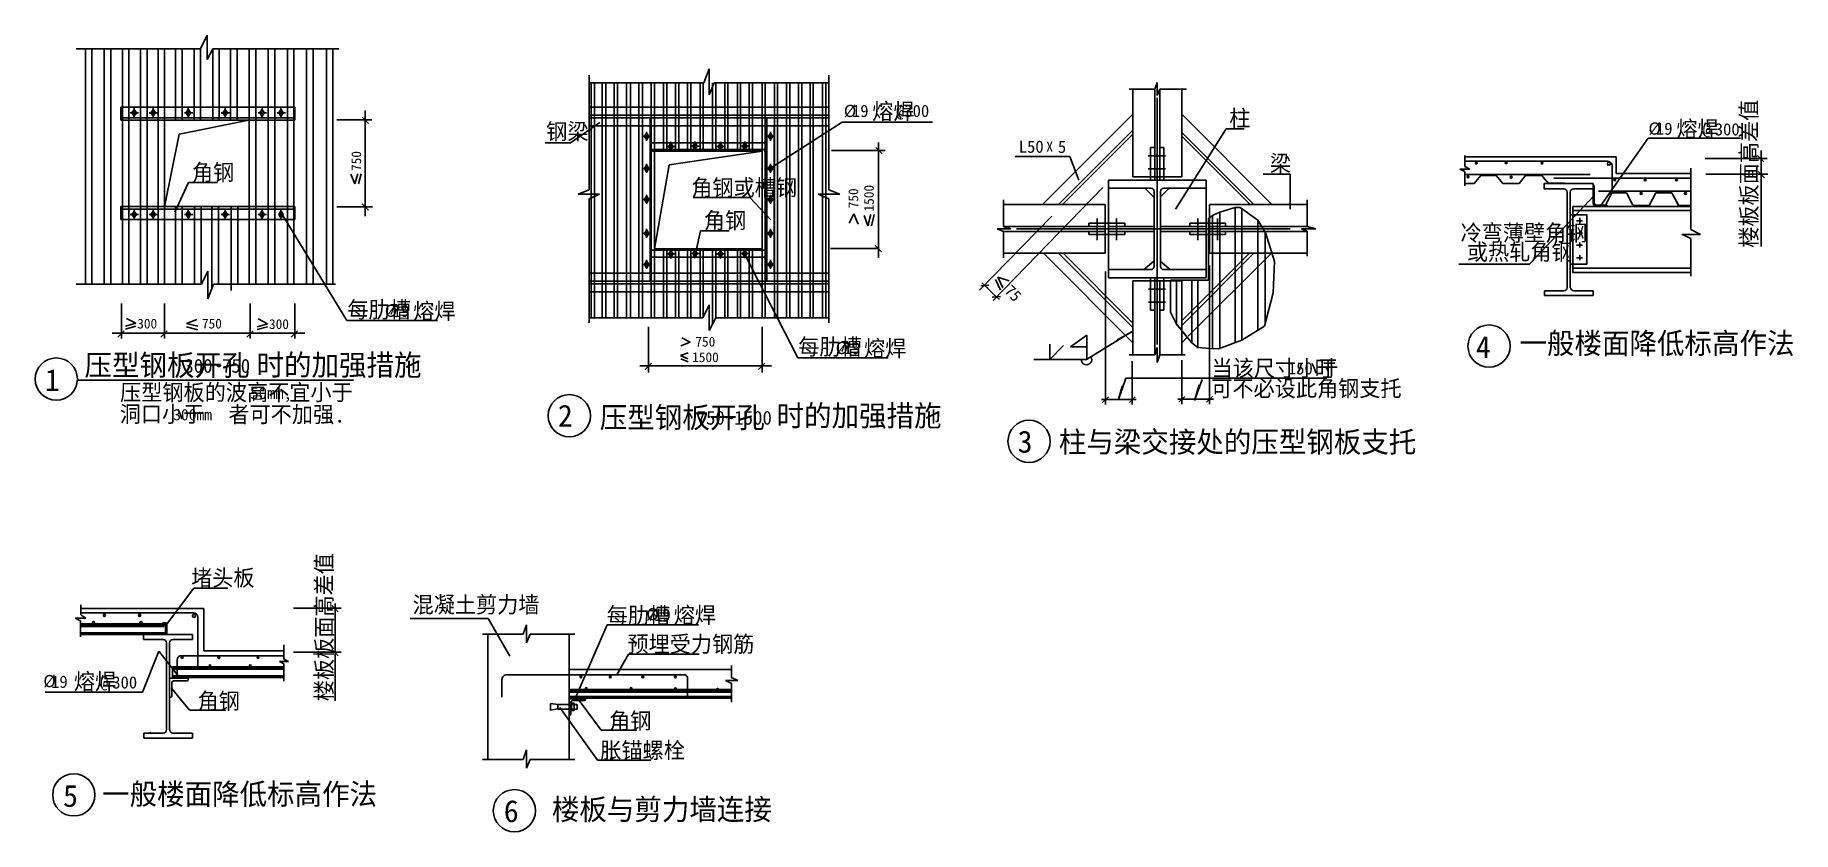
# Model space of a CAD drawing. Header units: metres. Extents: x 2549 to 13351, y 1171 to 6066.
import ezdxf

# ---------------------------------------------------------------- set-up
doc = ezdxf.new("R2010")
doc.units = ezdxf.units.M
for name, color, linetype in [('BOR', 3, 'Continuous'), ('CENTER', 7, 'Continuous'), ('FRAMING', 2, 'Continuous'), ('HIDDEN', 3, 'Continuous'), ('Z', 4, 'Continuous')]:
    doc.layers.add(name, color=color, linetype=linetype)

# ---------------------------------------------------------------- blocks, each defined once
blk = doc.blocks.new('CC')
blk.add_line((-24.24, 0), (24.24, 0))
at = {"layer": 'FRAMING', "color": 6}
blk.add_line((-17.83, -17.83), (17.83, 17.83), dxfattribs=at)

msp = doc.modelspace()

# ---------------------------------------------------------------- hatches: boundary and pattern name
h = msp.add_hatch()
h.set_pattern_fill('ANSI31', scale=50)
h.paths.add_polyline_path([(8912.01, 4150.83), (9012.66, 4150.83), (9012.66, 4222.79)])
at = {"layer": 'BOR'}
h = msp.add_hatch(dxfattribs=at)
h.set_pattern_fill('ANSI31', scale=20)
h.paths.add_polyline_path([(12171.1, 5020.42), (12172.37, 5022.21), (12162.35, 5022.21), (12162.35, 5020.42)])
h.paths.add_polyline_path([(12183.49, 5020.42), (12183.49, 5022.21), (12172.37, 5022.21), (12171.1, 5020.42)])
h.paths.add_polyline_path([(12162.35, 5020.42), (12162.35, 5014.46), (12183.49, 5014.46), (12183.49, 5020.42)])
at = {"layer": 'Z'}
h = msp.add_hatch(dxfattribs=at)
h.set_pattern_fill('ANSI31', scale=20)
h.paths.add_polyline_path([(3422.03, 2119.17), (3422.03, 2114.17), (3450.04, 2114.17), (3450.04, 2119.17)])
h = msp.add_hatch(dxfattribs=at)
h.set_pattern_fill('ANSI31', scale=20)
h.paths.add_polyline_path([(5884.19, 1988.06), (5884.16, 1993.06), (5859.87, 1993.06), (5859.84, 1988.06)])

# ---------------------------------------------------------------- linework, layer by layer
for p, q in [((3566.26, 5981.38), (3606.26, 6066.38)), ((3606.26, 6066.38), (3606.26, 5916.38)), ((2801.47, 5981.38), (3566.26, 5981.38)), ((3606.26, 5916.38), (3641.26, 5981.38)), ((3641.26, 5981.38), (4415.99, 5981.38)), ((6658.58, 5774.28), (6691.19, 5859.28)), ((6691.19, 5859.28), (6691.19, 5700.66)), ((5949.56, 5774.28), (6658.58, 5774.28)), ((5953.12, 5820.17), (5953.12, 5116.91)), ((6691.19, 5700.66), (6722.82, 5774.28)), ((6722.82, 5774.28), (7427.35, 5774.28)), ((7427.35, 5820.17), (7427.35, 5116.91)), ((9430.46, 5733.74), (9272.53, 5733.5)), ((9445.37, 5775.31), (9430.45, 5733.72)), ((9444.45, 5694.76), (9445.37, 5775.31)), ((9460.26, 5733.5), (9444.45, 5694.76)), ((9624.63, 5733.5), (9460.26, 5733.5)), ((3157.39, 5617.21), (3157.39, 5561.36)), ((3273.89, 5617.21), (3273.89, 5561.36)), ((3490.5, 5617.21), (3490.5, 5561.36)), ((3716.4, 5617.21), (3716.4, 5561.36)), ((3943.41, 5617.21), (3943.41, 5561.36)), ((4059.9, 5617.21), (4059.9, 5561.36)), ((3133.62, 5588.96), (3184.57, 5588.96)), ((3250.11, 5588.96), (3301.06, 5588.96)), ((3862.78, 5542.99), (3434.56, 5458.96)), ((3466.73, 5588.96), (3517.67, 5588.96)), ((3692.63, 5588.96), (3743.58, 5588.96)), ((3919.63, 5588.96), (3970.58, 5588.96)), ((4036.12, 5588.96), (4087.07, 5588.96)), ((4403.36, 5546.56), (4618.14, 5546.66)), ((4577.57, 5602.58), (4577.57, 4953.64)), ((6020.04, 5530.24), (5839.31, 5405.59)), ((7067.93, 5249.68), (7507.95, 5532.06)), ((7507.95, 5532.06), (8063.8, 5532.06)), ((3434.56, 5458.96), (3344.56, 5011.14)), ((5682.71, 5405.59), (5844.37, 5405.59)), ((6283, 5445.02), (6333.94, 5445.02)), ((6306.77, 5473.27), (6306.77, 5417.42)), ((6455.52, 5410.68), (6455.52, 5354.82)), ((6604.36, 5412.66), (6604.36, 5356.81)), ((6761.15, 5410.68), (6761.15, 5354.82)), ((6910, 5412.66), (6910, 5356.81)), ((7044.11, 5445.02), (7095.06, 5445.02)), ((7067.89, 5473.27), (7067.89, 5417.42)), ((7732.21, 5407.7), (7732.21, 4697.71)), ((9556.46, 4996.82), (9867.94, 5491.7)), ((9867.94, 5491.7), (9980.37, 5491.7)), ((12171.1, 5020.42), (12462.91, 5433.11)), ((12462.91, 5433.11), (13030.01, 5433.11)), ((6431.74, 5382.43), (6482.69, 5382.43)), ((7016.22, 5354.28), (6446.22, 5269.28)), ((6580.59, 5384.41), (6631.54, 5384.41)), ((6737.37, 5382.43), (6788.32, 5382.43)), ((6886.22, 5384.41), (6937.17, 5384.41)), ((7442.39, 5357.59), (7733.58, 5357.59)), ((8572.42, 5319.87), (8908.42, 5319.87)), ((8908.42, 5319.87), (8963.21, 5175.97)), ((11336.23, 5326.45), (11336.23, 5258.64)), ((12813.17, 5308.35), (13152.66, 5308.35)), ((13152.66, 5308.35), (13192.66, 5308.35)), ((13157.1, 5356.76), (13157.1, 4768.19)), ((4489.21, 5213.16), (4514.36, 5152.25)), ((4514.36, 5152.25), (4532.38, 5214.71)), ((4535.39, 5152.25), (4553.41, 5214.71)), ((6283, 5247.92), (6333.94, 5247.92)), ((6306.77, 5276.17), (6306.77, 5220.32)), ((6446.22, 5269.28), (6356.22, 4754.28)), ((7044.11, 5247.92), (7095.06, 5247.92)), ((7067.89, 5276.17), (7067.89, 5220.32)), ((10262.47, 5211.21), (10095.88, 5211.21)), ((10262.47, 4997.22), (10262.47, 5211.21)), ((11304.96, 5242.47), (11336.23, 5228.33)), ((11365.31, 5242.47), (11304.96, 5242.47)), ((11336.23, 5258.64), (11365.31, 5242.47)), ((11336.23, 5228.33), (11336.23, 5141.17)), ((12724.07, 5249.66), (12724.07, 4871.78)), ((12817.2, 5211.76), (13156.69, 5211.76)), ((13156.69, 5211.76), (13196.69, 5211.76)), ((3407.98, 4979.01), (3492.63, 5160.21)), ((3492.63, 5160.21), (3668.87, 5160.21)), ((5953.12, 5116.91), (5886.22, 5090.11)), ((5886.22, 5090.11), (6018.25, 5090.11)), ((6018.25, 5090.11), (5953.12, 5061)), ((6018.25, 5090.11), (5953.12, 5061)), ((6306.77, 5084.87), (6306.77, 5029.02)), ((7067.89, 5084.87), (7067.89, 5029.02)), ((7362.22, 5090.11), (7427.35, 5061)), ((7494.25, 5090.11), (7362.22, 5090.11)), ((7427.35, 5116.91), (7494.25, 5090.11)), ((9111.73, 5129.51), (8437.08, 4435.69)), ((12132.81, 5083.14), (11733.06, 4659.9)), ((3157.39, 4992.66), (3157.39, 4936.8)), ((3273.89, 4992.66), (3273.89, 4936.8)), ((3490.5, 4992.66), (3490.5, 4936.8)), ((3716.4, 4992.66), (3716.4, 4936.8)), ((3943.41, 4992.66), (3943.41, 4936.8)), ((4059.9, 4992.66), (4059.9, 4936.8)), ((4403.36, 5010.96), (4623.14, 5010.96)), ((5953.12, 5061), (5953.12, 4297.68)), ((6283, 5056.62), (6333.94, 5056.62)), ((6593.47, 5068.17), (6942.24, 5068.17)), ((6942.24, 5068.17), (7069.88, 4932.37)), ((7044.11, 5056.62), (7095.06, 5056.62)), ((7427.35, 5061), (7427.35, 4297.68)), ((8501.15, 5054.06), (8501.15, 4890.65)), ((9792.49, 4963.28), (9829.34, 4979.66)), ((9829.34, 4979.66), (9923.51, 5008.34)), ((9923.69, 5008.34), (9955.28, 5008.34)), ((9954.67, 5008.34), (10062.71, 4930.5)), ((10365.85, 4890.96), (10365.85, 5054.06)), ((3133.62, 4964.41), (3184.57, 4964.41)), ((3250.11, 4964.41), (3301.06, 4964.41)), ((3466.73, 4964.41), (3517.67, 4964.41)), ((3692.63, 4964.41), (3743.58, 4964.41)), ((3919.63, 4964.41), (3970.58, 4964.41)), ((4065.2, 4968.29), (4465.2, 4312.29)), ((6306.77, 4877.05), (6306.77, 4821.2)), ((6612.5, 4743.99), (6638.63, 4864.8)), ((6638.63, 4864.8), (6814.88, 4864.8)), ((7067.89, 4877.05), (7067.89, 4821.2)), ((7550.91, 4911.19), (7580.95, 4968.32)), ((7580.95, 4968.32), (7606.44, 4905.17)), ((7643.4, 4958.37), (7667.44, 4895.22)), ((7667.44, 4895.22), (7685.46, 4964.38)), ((7688.47, 4895.22), (7706.49, 4964.38)), ((8798.02, 4955.01), (8351.94, 4498.96)), ((8461.51, 4876.18), (8501.15, 4860.49)), ((8546.15, 4876.18), (8461.51, 4876.18)), ((8501.15, 4890.65), (8546.15, 4876.18)), ((9792.49, 4963.28), (9760.59, 4942.79)), ((10062.71, 4930.5), (10111.84, 4848.56)), ((10420.85, 4875.61), (10330.85, 4875.61)), ((10330.85, 4875.61), (10365.85, 4860.99)), ((10365.85, 4890.96), (10420.85, 4875.61)), ((10365.85, 4860.99), (10365.85, 4709.06)), ((12724.07, 4871.78), (12784.07, 4841.78)), ((6283, 4848.8), (6333.94, 4848.8)), ((7044.11, 4848.8), (7095.06, 4848.8)), ((7438.05, 4755.84), (7729.25, 4755.84)), ((8501.15, 4860.49), (8501.15, 4699.06)), ((10111.84, 4848.56), (10165.07, 4676.49)), ((12784.07, 4841.78), (12669.07, 4841.78)), ((12674.07, 4841.78), (12724.07, 4816.78)), ((12724.07, 4816.78), (12724.07, 4584.48)), ((6283, 4657.5), (6333.94, 4657.5)), ((6306.77, 4685.75), (6306.77, 4629.9)), ((6431.74, 4722.11), (6482.69, 4722.11)), ((6455.52, 4750.36), (6455.52, 4694.51)), ((6580.59, 4724.09), (6631.54, 4724.09)), ((6604.36, 4752.35), (6604.36, 4696.49)), ((6737.37, 4722.11), (6788.32, 4722.11)), ((6761.15, 4750.36), (6761.15, 4694.51)), ((6886.22, 4724.09), (6937.17, 4724.09)), ((6908.12, 4721.89), (7235.81, 4083.77)), ((6910, 4752.35), (6910, 4696.49)), ((7044.11, 4657.5), (7095.06, 4657.5)), ((7067.89, 4685.75), (7067.89, 4629.9)), ((9766.54, 4651.65), (9766.54, 3799.08)), ((10165.07, 4676.49), (10156.88, 4483.93)), ((11733.06, 4659.9), (11297.83, 4659.9)), ((3570.91, 4535.49), (3610.91, 4615.49)), ((3610.91, 4615.49), (3610.91, 4445.49)), ((8450.45, 4564.42), (8481.69, 4499.53)), ((8465.43, 4579.18), (8496.67, 4514.29)), ((8535.82, 4557.03), (8465.43, 4579.18)), ((9127.35, 4613.08), (9127.35, 3796.69)), ((2801.47, 4535.49), (3570.91, 4535.49)), ((3610.91, 4445.49), (3645.91, 4535.49)), ((3645.91, 4535.49), (4395.71, 4535.49)), ((8386.01, 4527.58), (8456.08, 4458.94)), ((10156.88, 4483.93), (10103.65, 4279.08)), ((3078.95, 4417.15), (3078.95, 4202.91)), ((3109.85, 4325.97), (3166.98, 4295.93)), ((3343.46, 4417.15), (3343.46, 4241.72)), ((3871.13, 4417.15), (3871.13, 4241.72)), ((3919.73, 4322.97), (3976.86, 4292.92)), ((4144.48, 4417.15), (4144.48, 4241.72)), ((5949.56, 4329.28), (6653.2, 4329.28)), ((6653.2, 4329.28), (6691.19, 4410)), ((6691.19, 4410), (6691.19, 4251.38)), ((6691.19, 4251.38), (6733.14, 4329.28)), ((6733.14, 4329.28), (7427.35, 4329.28)), ((9563.22, 4291.37), (9526.37, 4365.12)), ((3021.59, 4235.98), (4205.7, 4235.98)), ((3166.98, 4295.93), (3103.83, 4277.9)), ((3166.98, 4277.9), (3103.83, 4259.88)), ((3343.46, 4241.72), (3343.46, 4201.72)), ((3543.42, 4319.41), (3480.27, 4295.38)), ((3480.27, 4295.38), (3549.43, 4277.35)), ((3480.27, 4274.35), (3549.43, 4256.32)), ((3871.13, 4241.72), (3871.13, 4201.72)), ((3976.86, 4292.92), (3913.71, 4274.9)), ((3976.86, 4274.9), (3913.71, 4256.87)), ((4144.48, 4241.72), (4144.48, 4201.72)), ((4465.2, 4312.29), (5021.05, 4312.29)), ((6318.97, 4273.82), (6318.97, 4033.6)), ((7016.53, 4273.82), (7016.53, 4033.6)), ((9012.66, 4222.79), (8912.01, 4150.83)), ((9292.92, 4246.85), (9010.25, 4073.51)), ((9012.66, 4074.44), (9012.66, 4222.79)), ((9657.38, 4176.66), (9563.22, 4291.37)), ((10103.65, 4279.08), (9964.45, 4193.05)), ((6515.56, 4097.19), (6562.13, 4114.95)), ((6574.11, 4179.57), (6517.28, 4156.63)), ((6522.69, 4206.61), (6574.11, 4179.57)), ((8785.5, 4167), (8785.5, 4075.21)), ((8785.83, 4073.86), (8869.56, 4160.01)), ((8912.01, 4150.83), (9012.66, 4150.83)), ((9445.37, 4147.87), (9429.78, 4101.43)), ((9445.37, 4147.87), (9445.37, 4054.95)), ((9694.23, 4147.98), (9657.38, 4176.66)), ((9792.49, 4139.79), (9694.23, 4147.98)), ((9821.39, 4139.68), (9792.44, 4139.96)), ((9964.45, 4193.05), (9821.15, 4139.79)), ((6265.13, 4035.05), (7075.34, 4035.05)), ((6561.27, 4078.42), (6515.56, 4097.19)), ((6562.32, 4059.46), (6516.62, 4078.23)), ((7235.81, 4083.77), (7791.91, 4083.77)), ((9010.25, 4073.51), (8687.65, 4073.51)), ((9429.78, 4101.43), (9272.53, 4102.03)), ((9292.07, 4063.26), (9292.07, 3796.69)), ((9445.37, 4054.95), (9460.31, 4102.03)), ((9616.44, 4102.03), (9460.31, 4102.03)), ((9596.42, 4069.14), (9596.42, 3799.08)), ((9207.11, 3828.33), (9252.2, 3957.63)), ((9252.2, 3957.63), (10487.6, 3957.63)), ((9674.03, 3820.87), (9721.93, 3950.17)), ((9128.35, 3826.69), (9291.07, 3826.69)), ((9765.54, 3829.08), (9597.42, 3829.08)), ((3356.75, 2445.28), (3524.29, 2669.11)), ((3524.29, 2669.11), (3734, 2669.11)), ((2829.58, 2503.96), (2860.37, 2484.48)), ((2829.59, 2565.34), (2829.59, 2503.98)), ((4136.16, 2544.89), (4390.53, 2544.89)), ((4390.53, 2544.89), (4430.53, 2544.89)), ((4392.94, 2573.28), (4394.02, 1976.82)), ((2795.76, 2484.48), (2828.84, 2466.71)), ((2860.37, 2484.48), (2795.76, 2484.48)), ((2828.33, 2467.09), (2828.33, 2368.37)), ((4854.46, 2481.49), (5333.08, 2481.49)), ((5297.71, 2385.28), (5547.39, 2385.28)), ((5333.08, 2481.49), (5466.61, 2249.42)), ((5547.39, 2385.28), (5569.85, 2443.37)), ((5569.85, 2443.37), (5569.85, 2332.21)), ((5569.85, 2332.21), (5590.67, 2385.28)), ((5590.67, 2385.28), (5866.01, 2385.28)), ((5868.3, 1990.8), (6065.57, 2442.02)), ((6065.57, 2442.02), (6625.48, 2442.02)), ((3309.35, 2280.4), (3209.3, 2028.75)), ((3436.17, 2118.38), (3309.35, 2280.4)), ((4077.51, 2319.65), (4077.51, 2231.68)), ((4136.16, 2274.5), (4390.53, 2274.5)), ((4390.53, 2274.5), (4430.53, 2274.5)), ((4050.91, 2216.95), (4077.51, 2203.16)), ((4106.97, 2216.95), (4050.91, 2216.95)), ((4077.51, 2231.68), (4106.97, 2216.95)), ((4077.51, 2203.16), (4077.51, 2095.89)), ((6123.62, 2134.99), (6195.04, 2262.23)), ((6195.04, 2262.23), (6629.79, 2262.23)), ((6829.74, 2192.01), (6829.74, 2120)), ((3387.97, 2053.93), (3498.18, 1917.56)), ((6866.94, 2101.36), (6791.85, 2101.22)), ((6791.85, 2101.22), (6829.74, 2082.81)), ((6829.74, 2120), (6866.94, 2101.36)), ((6829.74, 2082.81), (6829.74, 1968.07)), ((3209.3, 2028.75), (2611.64, 2028.75)), ((5892.77, 1978.06), (6027.02, 1795.85)), ((3498.18, 1917.56), (3718.93, 1917.56)), ((5772.97, 1935.34), (6005.82, 1611.98)), ((6027.02, 1795.85), (6247.77, 1795.85)), ((5547.39, 1615.73), (5569.85, 1673.83)), ((5569.85, 1673.83), (5569.85, 1562.66)), ((5297.71, 1615.73), (5547.39, 1615.73)), ((5569.85, 1562.66), (5590.67, 1615.73)), ((5590.67, 1615.73), (5866.01, 1615.73)), ((6005.82, 1611.98), (6333.81, 1611.98))]:
    msp.add_line(p, q)
for points in [[(9198.3, 4195.16), (9290.45, 4243.12)], [(9230.64, 3909.08), (9206.82, 3826.94)], [(9702.61, 3916.94), (9678.79, 3834.8)]]:
    msp.add_lwpolyline(points)
msp.add_arc((9010.43, 4072.87), 32.33, 178.87, 33.61)
at = {"layer": 'BOR'}
for p, q in [((11433.12, 5204.66), (11393.12, 5154.66)), ((11433.12, 5204.66), (11393.12, 5154.66)), ((11528.64, 5204.66), (11433.12, 5204.66)), ((11528.64, 5204.66), (11433.12, 5204.66)), ((11568.64, 5154.66), (11528.64, 5204.66)), ((11568.64, 5154.66), (11528.64, 5204.66)), ((11708.64, 5204.66), (11668.64, 5154.66)), ((11708.64, 5204.66), (11668.64, 5154.66)), ((11808.64, 5204.66), (11708.64, 5204.66)), ((11808.64, 5204.66), (11708.64, 5204.66)), ((11808.64, 5204.66), (11846.77, 5157.08)), ((11393.12, 5154.66), (11336.23, 5154.66)), ((11393.12, 5154.66), (11336.23, 5154.66)), ((11668.64, 5154.66), (11568.64, 5154.66)), ((11668.64, 5154.66), (11568.64, 5154.66)), ((11846.77, 5157.08), (11947.86, 5157.08)), ((11846.77, 5157.08), (11947.86, 5157.08)), ((12201.68, 5024.93), (12238.47, 5096.63)), ((12238.47, 5096.63), (12328.64, 5096.84)), ((12328.64, 5096.84), (12368.64, 5021.41)), ((12467.86, 5020.25), (12508.64, 5096.84)), ((12508.64, 5096.84), (12608.64, 5096.84)), ((12608.64, 5096.84), (12648.64, 5021.41)), ((12608.64, 5096.84), (12649.42, 5020.25)), ((12197.23, 5022.21), (12144.83, 5022.21)), ((12369.21, 5020.25), (12467.86, 5020.25)), ((12649.42, 5020.25), (12722.91, 5020.25))]:
    msp.add_line(p, q, dxfattribs=at)
for centre in [(11484.31, 4155.5), (2679.09, 3952.83), (5832.31, 3727.62), (8657.37, 3570.41), (2786.75, 1398.01), (5494.79, 1300.63)]:
    msp.add_circle(centre, 129.85, dxfattribs=at)
msp.add_arc((12197.23, 5027.21), 5, 270, 332.84, dxfattribs=at)
at = {"layer": 'CENTER'}
for p, q in [((9444.77, 5680.44), (9444.77, 4165.8)), ((10262.42, 4875.75), (8580, 4875.75))]:
    msp.add_line(p, q, dxfattribs=at)
at = {"layer": 'FRAMING'}
for p, q in [((9295.37, 5195.75), (9295.37, 5733.5)), ((9595.37, 5195.75), (9595.37, 5733.5)), ((3344.56, 5543.96), (3864.56, 5543.96)), ((3344.56, 5543.96), (3344.56, 5011.14)), ((3864.56, 5543.96), (3864.56, 5011.14)), ((8740.58, 5025.75), (9295.37, 5580.92)), ((9595.37, 5579.89), (10149.14, 5025.75)), ((8863.7, 5025.75), (9295.37, 5457.72)), ((9595.37, 5446.45), (10015.79, 5025.75)), ((6356.22, 5354.28), (7016.22, 5354.28)), ((6356.22, 5354.28), (7016.22, 5354.28)), ((6356.22, 5354.28), (6356.22, 4754.28)), ((7016.22, 5354.28), (7016.22, 4754.28)), ((7715.65, 5375.17), (7754.42, 5336.37)), ((7733.58, 5357.59), (7773.58, 5357.59)), ((9495.17, 5325.75), (9388.84, 5325.75)), ((13134.72, 5325.93), (13173.5, 5287.13)), ((9595.37, 5195.75), (9295.37, 5195.75)), ((9495.17, 5245.75), (9388.84, 5245.75)), ((11336.23, 5291.48), (12210.97, 5291.48)), ((11336.23, 5210.03), (12106.44, 5210.03)), ((11882.6, 5187.03), (12723.95, 5187.03)), ((12240.97, 5261.4), (12241.46, 5104.69)), ((13138.75, 5229.34), (13177.53, 5190.54)), ((9145.37, 5175.75), (9745.37, 5175.75)), ((9445.37, 5175.75), (9145.37, 5175.75)), ((9145.37, 5175.75), (9145.37, 4575.75)), ((9405.37, 5125.75), (9145.37, 5125.75)), ((9368.75, 5125.3), (9422.9, 5073.28)), ((9425.37, 4645.75), (9425.37, 5105.75)), ((9518.95, 5125.3), (9464.8, 5073.28)), ((9465.37, 5105.75), (9465.37, 4645.75)), ((9745.37, 5125.75), (9485.37, 5125.75)), ((9745.37, 5175.75), (9745.37, 5125.75)), ((9745.37, 5125.75), (9745.37, 4625.75)), ((11823.83, 5154.43), (12123.83, 5154.43)), ((11823.83, 5154.43), (12123.83, 5154.43)), ((11823.83, 5121.37), (11823.83, 5154.43)), ((11823.83, 5121.37), (11823.83, 5154.43)), ((11823.83, 5121.37), (11943.83, 5121.37)), ((11823.83, 5121.37), (11943.83, 5121.37)), ((11923.83, 5154.43), (12023.83, 5154.43)), ((11923.83, 5154.43), (12023.83, 5154.43)), ((11963.83, 5101.37), (11963.83, 4514.62)), ((11963.83, 5101.37), (11963.83, 4514.62)), ((11983.83, 5101.37), (11983.83, 4514.62)), ((11983.83, 5101.37), (11983.83, 4514.62)), ((12003.83, 5121.37), (12123.83, 5121.37)), ((12003.83, 5121.37), (12123.83, 5121.37)), ((12123.83, 5154.43), (12123.83, 5034.46)), ((12130.7, 5141.78), (12123.83, 5141.78)), ((12130.7, 5035.42), (12130.7, 5141.78)), ((12156.24, 5107.06), (12723.95, 5107.06)), ((12240.9, 5162.16), (12241.57, 5162.16)), ((3344.56, 5012.75), (3864.56, 5012.75)), ((9125.37, 5025.75), (8501.15, 5025.75)), ((8835.33, 5025.75), (8835.55, 5025.97)), ((9125.37, 5025.75), (9125.37, 4725.75)), ((9765.37, 5025.75), (10365.85, 5025.75)), ((9765.37, 5025.75), (9765.37, 4949.65)), ((11998.64, 5014.46), (12198.64, 5014.46)), ((11998.64, 5014.46), (11998.64, 4963.14)), ((11998.64, 5014.46), (11998.64, 4963.14)), ((11998.77, 4989.46), (12724.07, 4989.46)), ((11998.77, 4989.46), (12724.07, 4989.46)), ((12143.83, 5014.46), (12198.64, 5014.46)), ((12145.7, 5020.42), (12211.22, 5020.42)), ((12148.83, 5014.46), (12724.07, 5014.46)), ((12162.35, 5022.17), (12162.35, 5014.45)), ((12183.49, 5022.17), (12183.49, 5014.45)), ((12211.22, 5020.42), (12211.22, 5014.46)), ((9075.37, 4940.75), (9075.37, 4805.75)), ((9195.37, 4940.75), (9195.37, 4805.75)), ((9695.37, 4940.75), (9695.37, 4805.75)), ((9815.37, 4940.75), (9815.37, 4805.75)), ((11983.64, 4963.14), (12085.53, 4963.14)), ((11983.64, 4963.14), (12085.53, 4963.14)), ((12057.77, 4924.79), (12022.48, 4924.79)), ((12041.56, 4942.9), (12041.56, 4908.2)), ((12041.56, 4865.78), (12041.56, 4830.59)), ((12085.53, 4963.14), (12085.53, 4658.34)), ((12085.53, 4963.14), (12085.53, 4658.34)), ((6356.22, 4754.28), (7016.22, 4754.28)), ((6356.22, 4754.28), (7016.22, 4754.28)), ((7711.31, 4773.42), (7750.09, 4734.62)), ((12057.77, 4848.69), (12022.48, 4848.69)), ((12057.77, 4775.88), (12022.48, 4775.88)), ((12041.56, 4792.11), (12041.56, 4760.56)), ((9125.37, 4725.75), (8501.15, 4725.75)), ((8745.8, 4725.75), (9295.37, 4175.93)), ((8866.44, 4725.75), (9295.37, 4296.53)), ((9422.9, 4675.78), (9362.5, 4625.83)), ((9464.8, 4675.78), (9525.2, 4625.83)), ((10148.12, 4728.27), (10148.83, 4728.98)), ((10149.83, 4726.95), (10365.85, 4726.95)), ((12085.53, 4658.34), (11983.64, 4658.34)), ((12085.53, 4658.34), (11983.64, 4658.34)), ((11998.64, 4658.34), (11998.64, 4608.73)), ((11998.64, 4658.34), (11998.64, 4608.73)), ((12057.77, 4698.6), (12022.48, 4698.6)), ((12041.56, 4714.83), (12041.56, 4683.29)), ((9145.37, 4625.75), (9405.37, 4625.75)), ((9745.37, 4575.75), (9145.37, 4575.75)), ((9295.37, 4555.75), (9295.37, 4102.03)), ((9527.05, 4555.75), (9295.37, 4555.75)), ((9485.37, 4625.75), (9745.37, 4625.75)), ((9595.37, 4555.75), (9595.36, 4555.75)), ((9745.37, 4578.72), (9745.37, 4628.72)), ((9745.37, 4625.75), (9745.37, 4575.75)), ((11998.5, 4633.73), (12724.07, 4633.73)), ((11998.5, 4633.73), (12724.07, 4633.73)), ((11998.5, 4608.73), (12724.07, 4608.73)), ((11998.5, 4608.73), (12724.07, 4608.73)), ((9496.39, 4505.75), (9390.52, 4505.75)), ((11944.5, 4496.11), (11824.5, 4496.11)), ((11944.5, 4496.11), (11824.5, 4496.11)), ((11824.5, 4466.11), (11824.5, 4496.11)), ((11824.5, 4466.11), (11824.5, 4496.11)), ((12124.5, 4466.11), (11824.5, 4466.11)), ((12124.5, 4466.11), (11824.5, 4466.11)), ((12124.5, 4496.11), (12004.5, 4496.11)), ((12124.5, 4496.11), (12004.5, 4496.11)), ((12124.5, 4496.11), (12124.5, 4466.11)), ((12124.5, 4496.11), (12124.5, 4466.11)), ((9496.39, 4425.75), (9390.52, 4425.75)), ((9595.37, 4272.91), (9586.03, 4263.58)), ((9595.37, 4252.2), (9595.37, 4102.03)), ((9595.37, 4252.2), (9595.37, 4251.92)), ((9595.37, 4175.15), (9630.1, 4209.9)), ((6336.55, 4051.54), (6297.75, 4012.76)), ((6318.97, 4033.6), (6318.97, 3993.6)), ((7034.11, 4051.54), (6995.31, 4012.76)), ((7016.53, 4033.6), (7016.53, 3993.6)), ((2808.75, 3945.76), (4506.58, 3945.76)), ((2829.59, 2515.68), (3523.57, 2515.68)), ((3548.57, 2490.68), (3548.57, 2184.86)), ((4372.6, 2562.47), (4411.37, 2523.67)), ((3341.52, 2431.73), (2828.84, 2431.73)), ((3215.33, 2383.62), (3515.54, 2383.62)), ((3215.65, 2352.63), (3215.65, 2383.62)), ((3215.65, 2352.63), (3215.65, 2382.63)), ((3333.36, 2454.69), (3353.05, 2454.69)), ((3350.22, 2447.51), (3333.36, 2447.51)), ((3333.38, 2447.51), (3333.38, 2454.69)), ((3350.22, 2383.62), (3350.22, 2447.51)), ((3358.05, 2449.69), (3358.05, 2383.62)), ((3515.54, 2383.62), (3515.54, 2353.45)), ((3215.65, 2352.63), (3335.65, 2352.63)), ((3215.65, 2352.63), (3335.65, 2352.63)), ((3355.65, 2332.63), (3355.65, 1794.78)), ((3355.65, 2332.63), (3355.65, 1794.78)), ((3375.65, 2332.63), (3375.65, 1794.78)), ((3375.65, 2332.63), (3375.65, 1794.78)), ((3395.65, 2352.63), (3515.65, 2352.63)), ((3395.65, 2352.63), (3515.65, 2352.63)), ((4372.6, 2292.09), (4411.37, 2253.28)), ((3393.59, 2170.76), (4077.73, 2170.76)), ((3422.87, 2119.17), (3422.87, 2228.31)), ((3447.87, 2253.31), (4077.18, 2253.31)), ((3375.72, 1998), (3375.72, 2114.17)), ((3375.72, 2114.17), (3489.14, 2114.17)), ((3390.04, 2088.42), (3390.04, 2003)), ((3484.14, 2098.42), (3400.04, 2098.42)), ((3422.03, 2119.12), (3422.03, 2114.11)), ((3450.04, 2119.12), (3450.04, 2114.11)), ((3489.14, 2114.17), (3489.14, 2103.42)), ((5417.9, 2105.73), (5417.91, 1998.93)), ((5447.9, 2135.73), (5831.59, 2135.73)), ((5831.59, 2135.73), (6544.28, 2135.73)), ((6558.28, 2114.47), (6558.28, 2002.38)), ((3380.72, 1998), (3375.72, 1998)), ((5716.9, 1958.67), (5760.91, 1952.94)), ((5716.9, 1919.29), (5716.9, 1958.03)), ((5760.91, 1952.94), (5760.91, 1925.67)), ((5831.01, 1953.03), (5761.01, 1953.03)), ((5831.01, 2029.88), (6829.74, 2029.88)), ((5831.01, 1988.06), (5931.69, 1988.06)), ((5831.01, 1888.15), (5831.01, 1988.06)), ((5841.01, 1963.4), (5846.23, 1963.4)), ((5841.01, 1963.03), (5841.01, 1893.15)), ((5841.01, 1953.03), (5881.14, 1953.03)), ((5846.23, 1963.4), (5846.23, 1915.65)), ((5846.23, 1962.06), (5859.48, 1962.06)), ((5926.69, 1978.06), (5851.01, 1978.06)), ((5861.73, 1958.85), (5859.51, 1962.03)), ((5859.84, 1987.98), (5859.87, 1993.07)), ((5859.87, 1993.07), (5884.16, 1993.07)), ((5861.33, 1959.43), (5861.73, 1958.85)), ((5861.73, 1958.88), (5861.73, 1919.62)), ((5881.14, 1953.08), (5881.14, 1925.56)), ((5884.16, 1993.07), (5884.19, 1988.06)), ((5931.69, 1988.06), (5931.69, 1983.06)), ((5760.91, 1925.67), (5716.9, 1919.29)), ((5831.01, 1925.52), (5761.01, 1925.52)), ((5836.01, 1888.15), (5831.01, 1888.15)), ((5881.14, 1925.52), (5841.01, 1925.52)), ((5846.23, 1915.65), (5841.01, 1915.65)), ((5859.25, 1917), (5846.23, 1917)), ((5859.25, 1917), (5861.74, 1919.62)), ((5859.97, 1917.74), (5859.25, 1917)), ((3336.32, 1776.69), (3216.32, 1776.69)), ((3336.32, 1776.69), (3216.32, 1776.69)), ((3216.32, 1746.69), (3216.32, 1776.69)), ((3216.32, 1746.69), (3216.32, 1776.69)), ((3516.32, 1746.69), (3216.32, 1746.69)), ((3516.32, 1746.69), (3216.32, 1746.69)), ((3254.34, 1782.67), (3258.99, 1776.84)), ((3254.34, 1782.67), (3258.99, 1776.84)), ((3516.32, 1776.69), (3396.32, 1776.69)), ((3516.32, 1776.69), (3396.32, 1776.69)), ((3516.32, 1776.69), (3516.32, 1746.69)), ((3516.32, 1776.69), (3516.32, 1746.69))]:
    msp.add_line(p, q, dxfattribs=at)
for centre, radius in [((11355.56, 5195.45), 5.55), ((11355.56, 5195.45), 5.55), ((11355.56, 5195.45), 5.55), ((11406.7, 5280.54), 5.55), ((11589.45, 5282.37), 5.55), ((11589.45, 5282.37), 5.55), ((11589.45, 5282.37), 5.55), ((11619.95, 5193.64), 5.55), ((11619.95, 5193.64), 5.55), ((11619.95, 5193.64), 5.55), ((11809.6, 5280.54), 5.55), ((11809.6, 5280.54), 5.55), ((11809.6, 5280.54), 5.55), ((12220.79, 5276.64), 9.42), ((12256.52, 5176.63), 5.91), ((12419.36, 5094.04), 5.91), ((12443.64, 5176.63), 5.91), ((12636.84, 5176.63), 5.91), ((12691.68, 5094.04), 5.91), ((2974.64, 2501.01), 6.38), ((3191.24, 2501.01), 6.38), ((3525.77, 2498.08), 9.73), ((2908.27, 2456.7), 6.38), ((3199.53, 2456.7), 6.38), ((3452.9, 2242.38), 5.51), ((3623.8, 2191.35), 5.51), ((3678.02, 2242.38), 5.51), ((3871.21, 2191.35), 5.51), ((3918.62, 2242.38), 5.51), ((5903.43, 2123.75), 5.67), ((5936.59, 2051.62), 5.67), ((6083.73, 2123.75), 5.67), ((6211.25, 2051.62), 5.67), ((6283.73, 2122.68), 5.67), ((6483.73, 2122.68), 5.67), ((6483.73, 2050.55), 5.67), ((6743.42, 2046.3), 5.67)]:
    msp.add_circle(centre, radius, dxfattribs=at)
for centre, radius, start, end in [((12210.97, 5261.48), 30, 359.85, 90), ((9405.37, 5105.75), 20, 0, 90), ((9485.37, 5105.75), 20, 90, 180), ((11943.83, 5101.37), 20, 0, 90), ((11943.83, 5101.37), 20, 0, 90), ((12003.83, 5101.37), 20, 90, 180), ((12003.83, 5101.37), 20, 90, 180), ((12143.83, 5034.46), 20, 180, 270), ((12145.7, 5035.42), 15, 180, 270), ((9405.37, 4645.75), 20, 270, 0), ((9485.37, 4645.75), 20, 180, 270), ((11944.5, 4516.11), 20, 270, 0), ((11944.5, 4516.11), 20, 270, 0), ((12004.5, 4516.11), 20, 180, 270), ((12004.5, 4516.11), 20, 180, 270), ((3523.57, 2490.68), 25, 0, 90), ((3353.05, 2449.69), 5, 0, 90), ((3335.65, 2332.63), 20, 0, 90), ((3335.65, 2332.63), 20, 0, 90), ((3395.65, 2332.63), 20, 90, 180), ((3395.65, 2332.63), 20, 90, 180), ((3420.56, 2144.17), 25, 270, 270), ((3447.87, 2228.31), 25, 90, 180), ((3448.56, 2144.17), 25, 270, 270), ((3400.04, 2088.42), 10, 90, 180), ((3484.14, 2103.42), 5, 270, 0), ((5447.9, 2105.73), 30, 90, 180.01), ((6536.5, 2115.37), 21.8, 357.65, 69.09), ((3381.21, 2008.27), 10.28, 267.25, 329.18), ((5856.37, 1963.66), 15.37, 110.41, 182.32), ((5856.72, 1957.47), 4.99, 296.26, 66.8), ((5825.62, 1939.43), 35.97, 337.33, 22.17), ((5926.69, 1983.06), 5, 270, 0), ((5836.01, 1893.15), 5, 270, 0), ((5857.22, 1921.36), 4.49, 289.03, 69.33), ((3336.32, 1796.69), 20, 270, 0), ((3336.32, 1796.69), 20, 270, 0), ((3396.32, 1796.69), 20, 180, 270), ((3396.32, 1796.69), 20, 180, 270)]:
    msp.add_arc(centre, radius, start, end, dxfattribs=at)
at = {"layer": 'HIDDEN'}
for p, q in [((9430.37, 5733.49), (9430.37, 5175.75)), ((9460.37, 5175.75), (9460.37, 5733.5)), ((3075.86, 5623.96), (4146.02, 5623.96)), ((3075.86, 5623.96), (3075.86, 5543.96)), ((4146.02, 5623.96), (4146.02, 5543.96)), ((5949.56, 5624.28), (7427.35, 5624.28)), ((3075.86, 5558.96), (4146.02, 5558.96)), ((3075.86, 5543.96), (4146.02, 5543.96)), ((5949.56, 5574.28), (7427.35, 5574.28)), ((5949.56, 5559.28), (7427.35, 5559.28)), ((5949.56, 5509.28), (7427.35, 5509.28)), ((6282.48, 5509.28), (6282.48, 4601.38)), ((6329.71, 5559.28), (6329.71, 4554.28)), ((6334.58, 5559.28), (6334.58, 4554.28)), ((7035.63, 5559.28), (7035.63, 4554.28)), ((7045.49, 5559.28), (7045.49, 4554.28)), ((7091.86, 5509.28), (7091.86, 4601.38)), ((6329.71, 5404.28), (7035.65, 5404.28)), ((8838.07, 5025.75), (9295.37, 5483.36)), ((9595.37, 5468.67), (10037.99, 5025.75)), ((6329.71, 5364.28), (7035.65, 5364.28)), ((6329.71, 5354.28), (6359.02, 5354.28)), ((7030.13, 5354.28), (7035.65, 5354.28)), ((9404.05, 5375.75), (9430.37, 5375.75)), ((9404.05, 5375.75), (9404.05, 5175.75)), ((9484.74, 5375.75), (9458.41, 5375.75)), ((9484.74, 5375.75), (9484.74, 5175.75)), ((3076.39, 5012.75), (4145.79, 5012.75)), ((3076.39, 4932.75), (3076.39, 5012.75)), ((3076.39, 4997.75), (4145.79, 4997.75)), ((4145.79, 4932.75), (4145.79, 5012.75)), ((3076.39, 4932.75), (4145.79, 4932.75)), ((8501.15, 4890.75), (9125.37, 4890.75)), ((9025.37, 4910.75), (9245.37, 4910.75)), ((9025.37, 4890.75), (9025.37, 4910.75)), ((9145.37, 4890.75), (9425.37, 4890.75)), ((9245.37, 4910.75), (9245.37, 4890.75)), ((9745.37, 4890.75), (9465.37, 4890.75)), ((9865.37, 4910.75), (9645.37, 4910.75)), ((9645.37, 4910.75), (9645.37, 4890.75)), ((10366.58, 4890.75), (9765.37, 4890.75)), ((9765.67, 4949.45), (9765.67, 4725.83)), ((9865.37, 4890.75), (9865.37, 4910.75)), ((11998.64, 4963.14), (11998.64, 4658.34)), ((11998.64, 4963.14), (11998.64, 4658.34)), ((8500.48, 4860.75), (9125.37, 4860.75)), ((9025.37, 4860.75), (9025.37, 4840.75)), ((9025.37, 4840.75), (9245.37, 4840.75)), ((9145.37, 4860.75), (9425.37, 4860.75)), ((9245.37, 4840.75), (9245.37, 4860.75)), ((9745.37, 4860.75), (9465.37, 4860.75)), ((9645.37, 4840.75), (9645.37, 4860.75)), ((9865.37, 4840.75), (9645.37, 4840.75)), ((10365.85, 4860.75), (9765.37, 4860.75)), ((9865.37, 4860.75), (9865.37, 4840.75)), ((6334.6, 4744.28), (7035.65, 4744.28)), ((6334.6, 4702.58), (7035.65, 4702.58)), ((8840.86, 4724.79), (9295.37, 4269.97)), ((9595.37, 4310.25), (10011.81, 4726.97)), ((9595.37, 4283.09), (10038.96, 4726.97)), ((9635.87, 4215.67), (10146.82, 4726.97)), ((9760.59, 4725.75), (9760.67, 4725.75)), ((10152.4, 4726.97), (9763.81, 4726.97)), ((10062.71, 4729.75), (10062.21, 4729.24)), ((10101.41, 4681.53), (10130.59, 4710.73)), ((5949.56, 4604.28), (7427.35, 4604.28)), ((5949.56, 4554.28), (7427.35, 4554.28)), ((5949.56, 4539.28), (7427.35, 4539.28)), ((9404.5, 4575.75), (9404.5, 4375.75)), ((9430.37, 4575.75), (9430.37, 4103.19)), ((9460.37, 4555.75), (9460.37, 4102.03)), ((9486.37, 4575.75), (9486.37, 4375.75)), ((9527.05, 4555.75), (9595.37, 4555.75)), ((9595.37, 4555.75), (9595.37, 4252.38)), ((5949.56, 4489.28), (7427.35, 4489.28)), ((9404.5, 4375.75), (9430.37, 4375.75)), ((9486.37, 4375.75), (9460.5, 4375.75)), ((9595.37, 4236.82), (9595.37, 4179.43)), ((9637.27, 4217.08), (9637.79, 4217.6)), ((9459.5, 4177.14), (9460.37, 4176.26)), ((3349.6, 2446.92), (3349.6, 2388.75)), ((3393.59, 2175.69), (4077.73, 2175.69)), ((5831.01, 2034.29), (6829.74, 2034.29))]:
    msp.add_line(p, q, dxfattribs=at)
at = {"layer": 'Z'}
for p, q in [((2857.81, 5981.38), (2857.81, 4535.49)), ((2897.81, 5981.38), (2897.81, 4535.49)), ((2973.41, 5981.38), (2973.41, 4535.49)), ((3013.41, 5981.38), (3013.41, 4535.49)), ((3085.38, 5981.38), (3085.38, 4535.49)), ((3125.38, 5981.38), (3125.38, 4535.49)), ((3197.34, 5981.38), (3197.34, 4535.49)), ((3237.34, 5981.38), (3237.34, 4535.49)), ((3304.56, 5981.38), (3304.56, 4535.49)), ((3344.56, 5981.38), (3344.56, 5543.96)), ((3411.78, 5981.38), (3411.78, 5543.96)), ((3451.78, 5981.38), (3451.78, 5543.96)), ((3525.55, 5981.38), (3525.55, 5543.96)), ((3565.55, 5981.38), (3565.55, 5543.96)), ((3640.29, 5981.38), (3640.29, 5543.96)), ((3680.29, 5981.38), (3680.29, 5543.96)), ((3750.79, 5981.38), (3750.79, 5543.96)), ((3790.79, 5981.38), (3790.79, 5543.96)), ((3864.56, 5981.38), (3864.56, 5543.96)), ((3904.56, 5981.38), (3904.56, 5011.14)), ((3981.61, 5981.38), (3981.61, 4535.49)), ((4021.61, 5981.38), (4021.61, 4535.49)), ((4099.51, 5981.38), (4099.51, 4535.49)), ((4139.51, 5981.38), (4139.51, 4535.49)), ((4217.42, 5981.38), (4217.42, 4535.49)), ((4257.42, 5981.38), (4257.42, 4535.49)), ((4339.43, 5981.38), (4339.43, 4535.49)), ((4379.43, 5981.38), (4379.43, 4535.49)), ((5966.07, 5774.28), (5966.07, 4329.28)), ((5986.83, 5774.28), (5986.83, 4329.28)), ((6033.36, 5774.28), (6033.36, 4329.28)), ((6057.3, 5774.28), (6057.3, 4329.28)), ((6107.19, 5774.28), (6107.19, 4329.28)), ((6127.95, 5774.28), (6127.95, 4329.28)), ((6184, 5774.28), (6184, 4329.28)), ((6207.93, 5774.28), (6207.93, 4329.28)), ((6258.52, 5774.28), (6258.52, 4329.28)), ((6282.46, 5774.28), (6282.46, 4329.28)), ((6334.6, 5774.28), (6334.6, 4329.28)), ((6356.22, 5774.28), (6356.22, 5354.28)), ((6410.92, 5774.28), (6410.92, 5354.28)), ((6430.93, 5774.28), (6430.93, 5354.28)), ((6484.63, 5774.28), (6484.63, 5354.28)), ((6504.64, 5774.28), (6504.64, 5354.28)), ((6558.33, 5774.28), (6558.33, 5354.28)), ((6578.34, 5774.28), (6578.34, 5354.28)), ((6635.26, 5774.28), (6635.26, 5354.28)), ((6655.27, 5774.28), (6655.27, 5354.28)), ((6712.47, 5774.28), (6712.47, 5354.28)), ((6732.48, 5774.28), (6732.48, 5354.28)), ((6786.89, 5774.28), (6786.89, 5354.28)), ((6806.9, 5774.28), (6806.9, 5354.28)), ((6864.9, 5774.28), (6864.9, 5354.28)), ((6884.91, 5774.28), (6884.91, 5354.28)), ((6937.95, 5774.28), (6937.95, 5354.28)), ((6957.96, 5774.28), (6957.96, 5354.28)), ((7016.22, 5774.28), (7016.22, 5354.28)), ((7035.65, 5774.28), (7035.65, 4329.28)), ((7092.53, 5774.28), (7092.53, 4329.28)), ((7112.28, 5774.28), (7112.28, 4329.28)), ((7166.99, 5774.28), (7166.99, 4329.28)), ((7186.75, 5774.28), (7186.75, 4329.28)), ((7240.46, 5774.28), (7240.46, 4329.28)), ((7260.22, 5774.28), (7260.22, 4329.28)), ((7311.6, 5774.28), (7311.6, 4329.28)), ((7331.35, 5774.28), (7331.35, 4329.28)), ((7388.88, 5774.28), (7388.88, 4329.28)), ((7408.64, 5774.28), (7408.64, 4329.28)), ((3157.08, 5608.62), (3143.69, 5588.54)), ((3143.69, 5588.54), (3157.08, 5568.47)), ((3158, 5608.62), (3171.4, 5588.54)), ((3171.4, 5588.54), (3158, 5568.47)), ((3273.58, 5608.62), (3260.18, 5588.54)), ((3260.18, 5588.54), (3273.58, 5568.47)), ((3274.5, 5608.62), (3287.89, 5588.54)), ((3287.89, 5588.54), (3274.5, 5568.47)), ((3490.19, 5608.62), (3476.8, 5588.54)), ((3476.8, 5588.54), (3490.19, 5568.47)), ((3491.11, 5608.62), (3504.51, 5588.54)), ((3504.51, 5588.54), (3491.11, 5568.47)), ((3716.09, 5608.62), (3702.7, 5588.54)), ((3702.7, 5588.54), (3716.09, 5568.47)), ((3717.01, 5608.62), (3730.41, 5588.54)), ((3730.41, 5588.54), (3717.01, 5568.47)), ((3943.1, 5608.62), (3929.7, 5588.54)), ((3929.7, 5588.54), (3943.1, 5568.47)), ((3944.02, 5608.62), (3957.41, 5588.54)), ((3957.41, 5588.54), (3944.02, 5568.47)), ((4059.59, 5608.62), (4046.19, 5588.54)), ((4046.19, 5588.54), (4059.59, 5568.47)), ((4060.51, 5608.62), (4073.9, 5588.54)), ((4073.9, 5588.54), (4060.51, 5568.47)), ((4559.49, 5562.42), (4598.26, 5523.62)), ((6306.46, 5464.68), (6293.07, 5444.6)), ((6293.07, 5444.6), (6306.46, 5424.52)), ((6307.38, 5464.68), (6320.78, 5444.6)), ((6320.78, 5444.6), (6307.38, 5424.52)), ((6455.21, 5402.09), (6441.81, 5382.01)), ((6456.13, 5402.09), (6469.52, 5382.01)), ((6604.05, 5404.07), (6590.66, 5383.99)), ((6604.97, 5404.07), (6618.37, 5383.99)), ((6760.84, 5402.09), (6747.44, 5382.01)), ((6761.76, 5402.09), (6775.16, 5382.01)), ((6909.69, 5404.07), (6896.29, 5383.99)), ((6910.61, 5404.07), (6924.01, 5383.99)), ((7067.58, 5464.68), (7054.18, 5444.6)), ((7054.18, 5444.6), (7067.58, 5424.52)), ((7068.5, 5464.68), (7081.89, 5444.6)), ((7081.89, 5444.6), (7068.5, 5424.52)), ((6441.81, 5382.01), (6455.21, 5361.93)), ((6469.52, 5382.01), (6456.13, 5361.93)), ((6590.66, 5383.99), (6604.05, 5363.91)), ((6618.37, 5383.99), (6604.97, 5363.91)), ((6747.44, 5382.01), (6760.84, 5361.93)), ((6775.16, 5382.01), (6761.76, 5361.93)), ((6896.29, 5383.99), (6909.69, 5363.91)), ((6924.01, 5383.99), (6910.61, 5363.91)), ((11336.23, 5319.53), (12266.24, 5319.53)), ((12266.24, 5319.53), (12266.24, 5217.25)), ((6306.46, 5267.58), (6293.07, 5247.51)), ((6293.07, 5247.51), (6306.46, 5227.43)), ((6307.38, 5267.58), (6320.78, 5247.51)), ((6320.78, 5247.51), (6307.38, 5227.43)), ((7067.58, 5267.58), (7054.18, 5247.51)), ((7054.18, 5247.51), (7067.58, 5227.43)), ((7068.5, 5267.58), (7081.89, 5247.51)), ((7081.89, 5247.51), (7068.5, 5227.43)), ((12266.24, 5217.25), (12726.61, 5217.25)), ((3157.08, 4984.07), (3143.69, 4963.99)), ((3158, 4984.07), (3171.4, 4963.99)), ((3273.58, 4984.07), (3260.18, 4963.99)), ((3274.5, 4984.07), (3287.89, 4963.99)), ((3344.56, 5011.14), (3344.56, 4535.49)), ((3411.78, 5012.75), (3411.78, 4535.49)), ((3451.78, 5012.75), (3451.78, 4535.49)), ((3490.19, 4984.07), (3476.8, 4963.99)), ((3491.11, 4984.07), (3504.51, 4963.99)), ((3528.83, 5012.75), (3528.83, 4535.49)), ((3568.83, 5012.75), (3568.83, 4535.49)), ((3636.04, 5012.75), (3636.04, 4510.12)), ((3676.04, 5012.75), (3676.04, 4535.49)), ((3716.09, 4984.07), (3702.7, 4963.99)), ((3717.01, 4984.07), (3730.41, 4963.99)), ((3754.07, 5012.75), (3754.07, 4496.92)), ((3794.07, 5012.75), (3794.07, 4535.49)), ((3864.56, 5011.14), (3864.56, 4535.49)), ((3904.56, 5011.14), (3904.56, 4535.49)), ((3943.1, 4984.07), (3929.7, 4963.99)), ((3944.02, 4984.07), (3957.41, 4963.99)), ((4059.59, 4984.07), (4046.19, 4963.99)), ((4060.51, 4984.07), (4073.9, 4963.99)), ((4559.49, 5029.6), (4598.26, 4990.8)), ((6306.46, 5076.28), (6293.07, 5056.21)), ((6293.07, 5056.21), (6306.46, 5036.13)), ((6307.38, 5076.28), (6320.78, 5056.21)), ((6320.78, 5056.21), (6307.38, 5036.13)), ((7067.58, 5076.28), (7054.18, 5056.21)), ((7054.18, 5056.21), (7067.58, 5036.13)), ((7068.5, 5076.28), (7081.89, 5056.21)), ((7081.89, 5056.21), (7068.5, 5036.13)), ((9829.34, 4979.66), (9829.34, 4143.88)), ((9923.51, 5008.34), (9923.51, 4177.68)), ((9965.14, 5000.8), (9965.14, 4193.47)), ((3143.69, 4963.99), (3157.08, 4943.91)), ((3171.4, 4963.99), (3158, 4943.91)), ((3260.18, 4963.99), (3273.58, 4943.91)), ((3287.89, 4963.99), (3274.5, 4943.91)), ((3476.8, 4963.99), (3490.19, 4943.91)), ((3504.51, 4963.99), (3491.11, 4943.91)), ((3702.7, 4963.99), (3716.09, 4943.91)), ((3730.41, 4963.99), (3717.01, 4943.91)), ((3929.7, 4963.99), (3943.1, 4943.91)), ((3957.41, 4963.99), (3944.02, 4943.91)), ((4046.19, 4963.99), (4059.59, 4943.91)), ((4073.9, 4963.99), (4060.51, 4943.91)), ((6306.46, 4868.46), (6293.07, 4848.38)), ((6307.38, 4868.46), (6320.78, 4848.38)), ((7067.58, 4868.46), (7054.18, 4848.38)), ((7068.5, 4868.46), (7081.89, 4848.38)), ((9760.59, 4942.79), (9760.59, 4561.77)), ((9785.55, 4958.82), (9785.55, 4139.79)), ((10062.71, 4930.68), (10062.71, 4254.13)), ((6293.07, 4848.38), (6306.46, 4828.31)), ((6320.78, 4848.38), (6307.38, 4828.31)), ((6356.22, 4329.28), (6356.22, 4754.28)), ((6410.92, 4329.28), (6410.92, 4754.28)), ((6430.93, 4329.28), (6430.93, 4753.44)), ((6484.63, 4329.28), (6484.63, 4754.28)), ((6504.64, 4329.28), (6504.64, 4754.28)), ((6558.33, 4329.28), (6558.33, 4753.44)), ((6578.34, 4329.28), (6578.34, 4754.28)), ((6635.26, 4329.28), (6635.26, 4754.28)), ((6655.27, 4333.44), (6655.27, 4754.28)), ((6712.47, 4290.91), (6712.47, 4754.28)), ((6732.48, 4328.07), (6732.48, 4754.28)), ((6786.89, 4329.28), (6786.89, 4754.28)), ((6806.9, 4329.28), (6806.9, 4754.28)), ((6864.9, 4329.28), (6864.9, 4754.28)), ((6884.91, 4329.28), (6884.91, 4754.28)), ((6937.95, 4333.44), (6937.95, 4754.28)), ((6957.96, 4329.28), (6957.96, 4754.28)), ((7016.22, 4754.28), (7016.22, 4329.28)), ((7054.18, 4848.38), (7067.58, 4828.31)), ((7081.89, 4848.38), (7068.5, 4828.31)), ((10107.75, 4858.24), (10107.75, 4296.43)), ((6306.46, 4677.16), (6293.07, 4657.08)), ((6293.07, 4657.08), (6306.46, 4637.01)), ((6307.38, 4677.16), (6320.78, 4657.08)), ((6320.78, 4657.08), (6307.38, 4637.01)), ((6455.21, 4741.77), (6441.81, 4721.69)), ((6441.81, 4721.69), (6455.21, 4701.61)), ((6456.13, 4741.77), (6469.52, 4721.69)), ((6469.52, 4721.69), (6456.13, 4701.61)), ((6604.05, 4743.75), (6590.66, 4723.68)), ((6590.66, 4723.68), (6604.05, 4703.6)), ((6604.97, 4743.75), (6618.37, 4723.68)), ((6618.37, 4723.68), (6604.97, 4703.6)), ((6760.84, 4741.77), (6747.44, 4721.69)), ((6747.44, 4721.69), (6760.84, 4701.61)), ((6761.76, 4741.77), (6775.16, 4721.69)), ((6775.16, 4721.69), (6761.76, 4701.61)), ((6909.69, 4743.75), (6896.29, 4723.68)), ((6896.29, 4723.68), (6909.69, 4703.6)), ((6910.61, 4743.75), (6924.01, 4723.68)), ((6924.01, 4723.68), (6910.61, 4703.6)), ((7067.58, 4677.16), (7054.18, 4657.08)), ((7054.18, 4657.08), (7067.58, 4637.01)), ((7068.5, 4677.16), (7081.89, 4657.08)), ((7081.89, 4657.08), (7068.5, 4637.01)), ((9526.37, 4561.77), (9760.59, 4561.77)), ((9526.37, 4365.12), (9526.37, 4561.77)), ((9563.22, 4291.37), (9563.22, 4557.68)), ((9657.38, 4176.66), (9657.38, 4561.77)), ((9694.23, 4147.98), (9694.23, 4561.77)), ((3096.53, 4249.66), (3057.73, 4210.88)), ((3361.04, 4249.66), (3322.23, 4210.88)), ((3888.71, 4249.66), (3849.91, 4210.88)), ((4162.06, 4249.66), (4123.25, 4210.88)), ((2828.84, 2544.03), (3585.46, 2544.03)), ((2828.84, 2544.03), (3585.46, 2544.03)), ((3585.46, 2544.04), (3585.46, 2283.61)), ((2828.35, 2392.74), (3349.11, 2392.74)), ((3349.6, 2448.87), (2828.84, 2448.87)), ((3349.6, 2440.33), (2828.84, 2440.33)), ((2828.84, 2383.48), (3349.6, 2383.48)), ((5331.9, 2385.28), (5331.9, 1615.73)), ((5831.01, 2385.28), (5831.01, 1615.73)), ((3585.46, 2283.61), (4077.51, 2283.61)), ((3393.59, 2184.16), (4077.51, 2184.16)), ((3393.59, 2119.17), (3393.59, 2184.16)), ((5837.31, 2168.3), (6829.74, 2168.3)), ((3393.04, 2128.66), (4077.18, 2128.66)), ((3393.59, 2119.17), (4077.73, 2119.17)), ((5830.16, 2002.39), (6828.89, 2002.39)), ((5831.01, 1993.06), (6829.74, 1993.06)), ((5831.87, 2044.56), (6830.59, 2044.56))]:
    msp.add_line(p, q, dxfattribs=at)

# ---------------------------------------------------------------- block references
for p, rotation in [((8385.26, 4528.24), 138.84), ((8456.83, 4458.28), 318.84), ((9127.35, 3826.69), 180), ((9596.42, 3829.08), 180)]:
    msp.add_blockref('CC', p, dxfattribs=dict(rotation=rotation))
for p in [(9292.07, 3826.69), (9766.54, 3829.08)]:
    msp.add_blockref('CC', p)

# ---------------------------------------------------------------- texts
for s, height, p in [('熔焊', 100, (7693.5, 5548.91)), ('柱', 100, (9887.98, 5506.65)), ('钢梁', 100, (5690.09, 5424.34)), ('熔焊', 100, (12635.32, 5440.35)), ('梁', 100, (10137.62, 5228.36)), ('角钢', 100, (3512.97, 5173.48)), ('角钢或槽钢', 100, (6581.48, 5079.94)), ('角钢', 100, (6658.98, 4878.08)), ('冷弯薄壁角钢', 100, (11308.95, 4801.51)), ('或热轧角钢', 100, (11348.11, 4684.14)), ('每肋槽', 100, (4468.16, 4329.96)), ('熔焊', 100, (4872.31, 4320.57)), ('每肋槽', 100, (7239.02, 4101.44)), ('一般楼面降低标高作法', 130, (11671.35, 4107.94)), ('压型钢板开孔', 130, (2852.26, 3973.8)), ('时的加强措施', 130, (3909.63, 3974.65)), ('熔焊', 100, (7643.16, 4092.05)), ('当该尺寸小于', 100, (9779.04, 3970.22)), ('时', 100, (10411.67, 3968.18)), ('压型钢板的波高不宜小于', 100, (3071.09, 3821.75)), ('可不必设此角钢支托', 100, (9776.99, 3845.85)), ('洞口小于', 100, (3069.08, 3688.47)), ('者可不加强.', 100, (3736.68, 3686.26)), ('压型钢板开孔', 130, (6018.98, 3652.69)), ('时的加强措施', 130, (7105.48, 3662.8)), ('柱与梁交接处的压型钢板支托', 130, (8840.24, 3501.86)), ('堵头板', 100, (3507.68, 2682.47)), ('混凝土剪力墙', 100, (4868.67, 2517.03)), ('每肋槽', 100, (6061.71, 2450.27)), ('熔焊', 100, (6473.55, 2452.76)), ('预埋受力钢筋', 100, (6189.06, 2275.02)), ('熔焊', 100, (2787.32, 2045.28)), ('角钢', 100, (3547.38, 1925.15)), ('角钢', 100, (6076.22, 1803.44)), ('胀锚螺栓', 100, (6022.13, 1622.08)), ('一般楼面降低标高作法', 130, (2960.67, 1337.82)), ('楼板与剪力墙连接', 130, (5724.87, 1244.01))]:
    msp.add_text(s, height=height).set_placement(p)
for p in [(13131.28, 4759.73), (4374.38, 1973.54)]:
    msp.add_text('楼板板面高差值', height=100, rotation=90).set_placement(p)
at = {"layer": 'FRAMING'}
for s, p in [('4', (11403.7, 4081.92)), ('1', (2608.54, 3879.25)), ('2', (5761.76, 3660.45)), ('3', (8586.82, 3500.8)), ('5', (2720.65, 1324.43)), ('6', (5429.4, 1230.86))]:
    msp.add_text(s, height=135, dxfattribs=at).set_placement(p)
at = {"layer": 'Z'}
for s, height, p in [('%%c', 75, (7519.09, 5563.48)), ('19', 75, (7569.05, 5563.48)), ('@300', 75, (7839.76, 5563.48)), ('%%c', 75, (12464.3, 5455.56)), ('19', 75, (12509.93, 5454.36)), ('@', 75, (12797.32, 5454.43)), ('300', 75, (12871.59, 5450.31)), ('L50', 75, (8594.08, 5343.85)), ('X', 60, (8763.55, 5351.15)), ('5', 75, (8834.64, 5342.79)), ('300', 60, (3176.55, 4263.89)), ('750', 60, (3574.39, 4263.89)), ('%%c', 75, (4697.9, 4335.14)), ('19', 75, (4747.85, 4335.14)), ('300', 60, (3986.43, 4260.88)), ('1500', 60, (6587.18, 4057.24)), ('750', 60, (6606.82, 4152.89)), ('%%c', 75, (7468.75, 4106.62)), ('19', 75, (7518.71, 4106.62)), ('300~750', 85, (3465.84, 3992.09)), ('150', 75, (10248.08, 3981.61)), ('50mm,', 75, (3872, 3830.06)), ('300mm', 70, (3397.76, 3699.47)), ('750~1500 ', 85, (6614.34, 3673)), ('%%c', 75, (6305.81, 2471)), ('19', 75, (6353.39, 2466.81)), ('%%c', 75, (2599.74, 2059.8)), ('19', 75, (2647.31, 2055.61)), ('@', 75, (2948.81, 2055.61)), ('300', 75, (3023.09, 2051.49))]:
    msp.add_text(s, height=height, dxfattribs=at).set_placement(p)
for s, height, rotation, p in [('750', 60, 90, (4552.55, 5231.85)), ('750', 60, 90, (7607.31, 5002.54)), ('1500', 60, 90, (7702.96, 4982.89)), ('75', 70, 315, (8500.99, 4489.87))]:
    msp.add_text(s, height=height, rotation=rotation, dxfattribs=at).set_placement(p)

doc.saveas('drawing.dxf')
